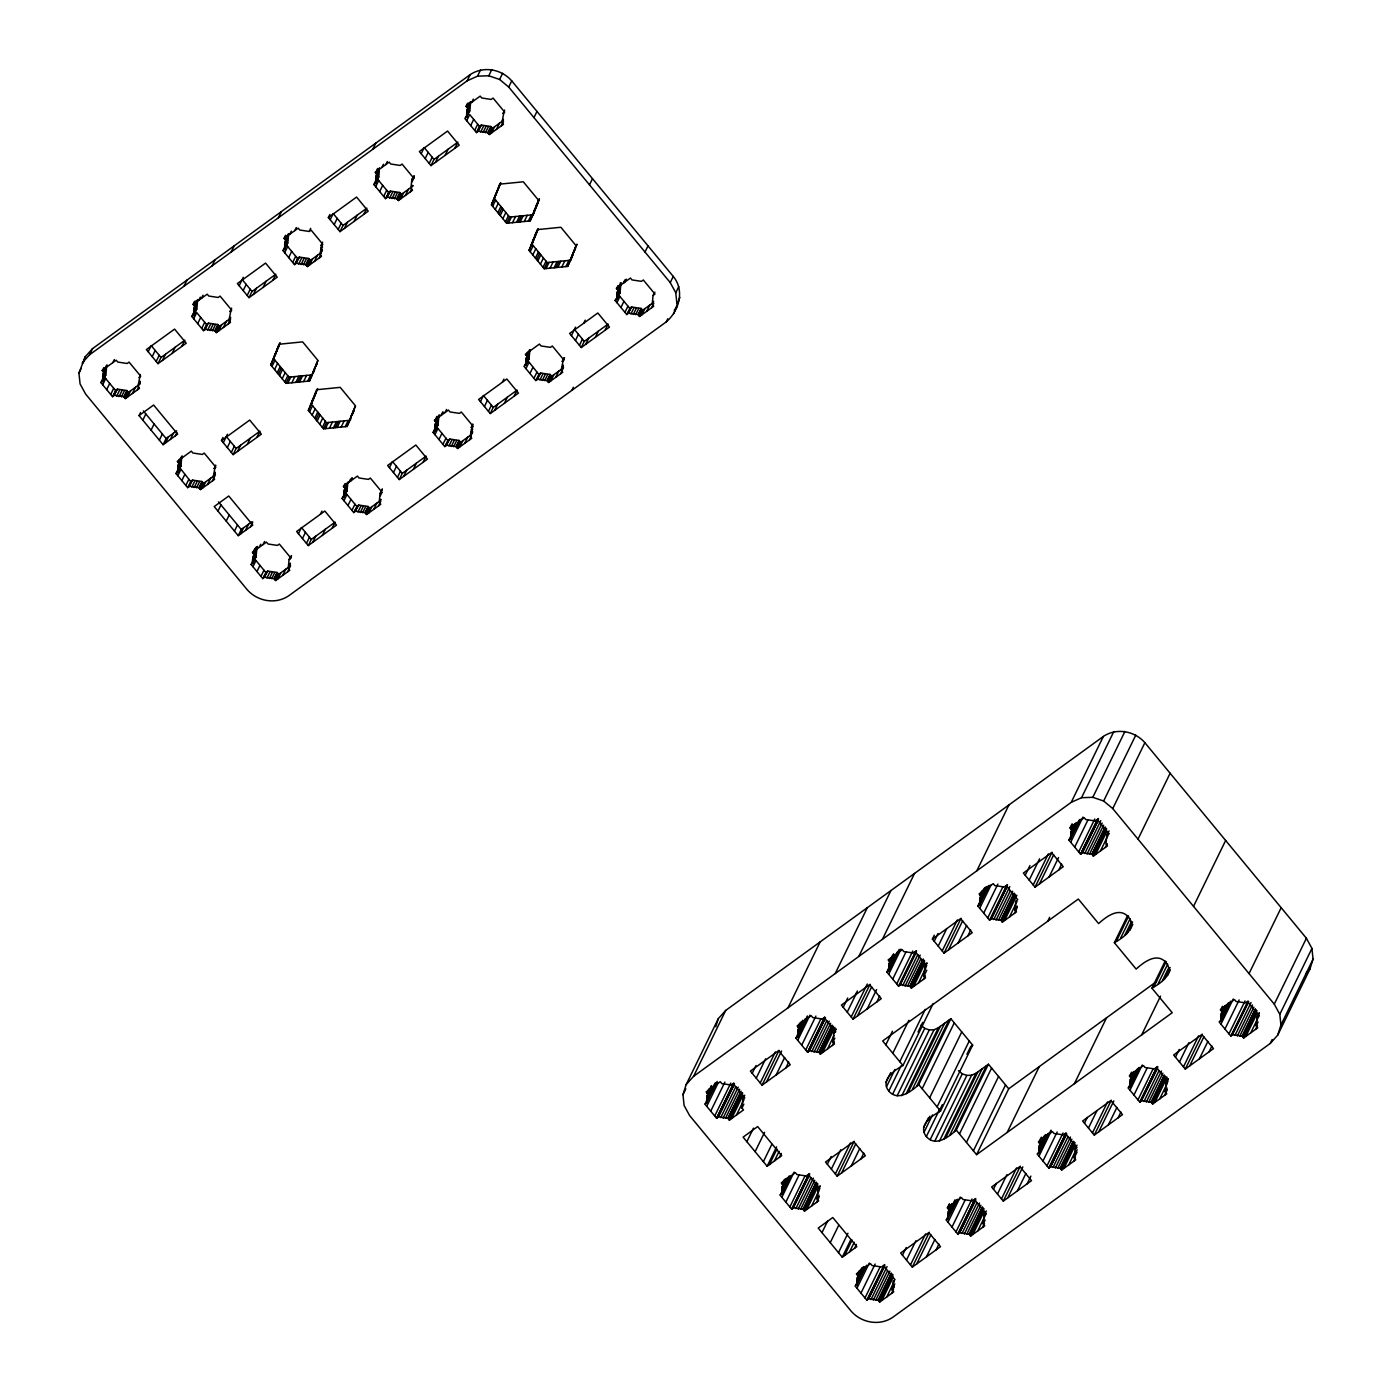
<?xml version="1.0" encoding="UTF-8"?>
<svg xmlns="http://www.w3.org/2000/svg" width="1392" height="1392" viewBox="0 0 1392 1392"><rect width="100%" height="100%" fill="white"/><g stroke="black" fill="none" stroke-linecap="round" stroke-linejoin="round"><path stroke-width="1.5" d="M114.405 395.311L123.836 396.72L125.384 398.599L128.412 392.422L126.846 390.543L117.415 389.134L112.526 396.668L100.868 382.574L102.764 381.199L102.973 374.431L106.436 365.818M102.764 381.199L105.775 375.022L106.679 366.113M215.464 465.45L213.063 477.456L214.629 479.335L200.518 489.566L198.952 487.687L189.538 486.26L187.642 487.635L176.001 473.541L177.88 472.166L178.106 465.398L181.552 456.785M177.88 472.166L180.89 465.989L181.795 457.081M193.749 315.184L196.759 309.007L197.664 300.098L193.975 308.415L193.749 315.184L191.87 316.558L203.51 330.652L205.407 329.295L214.82 330.704L216.386 332.584L230.498 322.352L228.932 320.473L231.333 308.485M264.654 577.228L274.085 578.654L275.651 580.534L278.661 574.357L277.095 572.46L267.682 571.051L262.775 578.602L251.134 564.508L253.013 563.134C249.394 560.297 264.01 533.745 253.675 553.929M252.718 563.342L256.024 556.957L256.928 548.048M296.392 263.279L305.822 264.689L307.388 266.568L310.399 260.391L308.833 258.512L299.419 257.102L294.512 264.637L282.872 250.543L284.751 249.168L284.96 242.399L288.666 234.082L287.761 242.991L284.455 249.394M307.388 266.568L321.482 256.337L319.934 254.458L322.335 242.469M344.015 497.118L344.224 490.349L347.913 482.032L347.026 490.941L342.119 498.493L353.759 512.587L358.666 505.035L368.097 506.462L369.646 508.341L366.635 514.518L365.087 512.639L355.656 511.212M387.394 197.264L396.824 198.673L398.373 200.552L401.383 194.375L399.835 192.496L390.404 191.087L385.497 198.621L373.856 184.527L375.753 183.152L375.962 176.384L378.902 169.615M375.457 183.379L378.763 176.975L379.424 167.771M382.348 488.853L380.086 493.499L379.181 502.39L380.747 504.287L366.635 514.518M413.633 176.227L411.823 179.533L410.918 188.442L412.484 190.321L398.373 200.552M438.671 415.721L435.209 424.334L435 431.102L433.121 432.477L444.761 446.571L446.658 445.196L456.071 446.623L457.637 448.502L471.749 438.271L470.183 436.375L472.584 424.386M435 431.102L438.01 424.925L438.915 416.017M466.738 117.137L466.946 110.368L470.653 102.051L469.748 110.96L464.858 118.511L476.499 132.605L481.406 125.071L490.819 126.481L492.385 128.36L489.375 134.537L487.809 132.658L478.396 131.248M526.002 365.087L526.211 358.318L529.917 350.001L529.012 358.91L524.123 366.461L535.763 380.555L537.643 379.181L547.073 380.608L548.639 382.487L562.733 372.256L561.167 370.359L563.586 358.37M628.645 313.165L638.075 314.592L639.624 316.471L642.634 310.294L641.086 308.415L631.655 306.988L626.748 314.54L615.107 300.446L617.004 299.071L617.213 292.303L620.902 283.985L620.136 283.046M616.708 299.28L620.014 292.894L620.902 283.985M734.506 1083.898L718.429 1116.836L716.549 1118.211L704.909 1104.117L706.788 1102.742L706.997 1095.974L711.469 1086.073M819.888 1186.21L817.991 1190.073L817.087 1198.982L818.653 1200.878L804.541 1211.11L802.993 1209.213L793.562 1207.804L791.665 1209.178L780.025 1195.067L781.921 1193.71L782.13 1186.941L785.645 1178.972M825.508 1017.883L809.431 1050.821L807.534 1052.195L795.893 1038.101L797.79 1036.727L797.999 1029.958L801.514 1022.006M884.755 1265.815L868.695 1298.771L866.798 1300.145L855.158 1286.034L857.037 1284.677L857.246 1277.891L861.718 1268.008M893.455 954.042L888.983 963.943L888.775 970.711L886.895 972.086L898.536 986.18L900.433 984.805L909.846 986.215L911.412 988.111L925.523 977.88L923.957 975.983L924.862 967.092L926.741 963.212M975.757 1199.8L959.68 1232.755L957.8 1234.13L946.16 1220.018L948.039 1218.661L948.248 1211.875L951.78 1203.923M984.457 888.026L979.985 897.927L979.777 904.696L977.897 906.07L989.538 920.164L991.417 918.79L1007.495 885.851M1066.742 1133.784L1050.682 1166.74L1048.785 1168.114L1037.144 1154.003L1039.041 1152.646L1039.25 1145.86L1042.765 1137.908M1098.479 819.836L1082.419 852.774L1080.523 854.149L1068.882 840.055L1070.779 838.68L1070.987 831.911L1074.502 823.96M1050.682 1166.74L1060.112 1168.149L1061.661 1170.046L1075.772 1159.814L1074.206 1157.918L1075.111 1149.009L1077.008 1145.129M1167.992 1079.113L1166.113 1082.993L1165.208 1091.902L1166.757 1093.799L1152.663 1104.03L1151.097 1102.133L1141.684 1100.724L1139.787 1102.099L1128.146 1087.987L1130.026 1086.63L1130.234 1079.861L1133.767 1071.892M1258.994 1013.098L1257.098 1016.978L1256.193 1025.887L1257.759 1027.783L1243.665 1038.014L1242.099 1036.118L1232.668 1034.708L1230.789 1036.083L1219.131 1021.972L1221.028 1020.614L1221.236 1013.846L1224.751 1005.877M125.384 398.599L139.496 388.368L137.93 386.489L140.348 374.5M275.651 580.534L289.745 570.302L288.196 568.406L289.084 559.514L290.893 556.208M868.695 1298.771L878.108 1300.18L879.674 1302.077L893.786 1291.846L892.22 1289.949L893.125 1281.04L895.004 1279.666L883.363 1265.572L881.484 1266.946L872.053 1265.519L870.487 1263.64L856.393 1273.871L857.942 1275.751M78.944 373.108L85.173 356.822L92.568 348.592L470.2 74.629C483.337 65.755 501.538 69.078 511.734 80.875L673.258 276.434C684.916 290.371 679.105 310.921 666.281 321.865L288.649 595.828C275.512 604.72 257.329 601.379 247.115 589.599L85.591 394.023L80.057 383.861L78.944 373.108L81.206 368.462M83.242 362.877L85.173 356.822M673.676 313.652L679.905 297.366M682.985 1094.634L686.186 1084.525L718.324 1018.631L725.719 1010.418L1103.351 736.455C1116.488 727.581 1134.689 730.904 1144.885 742.702L1306.409 938.26L1311.943 948.422L1313.056 959.192L1309.837 969.302L1277.699 1035.178L1270.304 1043.408L892.672 1317.371C879.553 1326.245 861.352 1322.922 851.138 1311.125L689.614 1115.566L684.081 1105.405L682.985 1094.634L685.821 1088.822M715.749 1026.722L718.324 1018.631M956.287 1130.113L976.575 1154.664L1008.713 1088.788L988.424 1064.219L956.287 1130.113C948.665 1137.073 935.441 1147.217 926.341 1136.568C917.537 1125.432 931.979 1115.792 940.522 1111.007L972.66 1045.114L950.875 1018.735L918.737 1084.629C911.099 1091.589 897.875 1101.733 888.775 1091.084C879.97 1079.948 894.412 1070.309 902.956 1065.524L933.197 1003.51M976.575 1154.664L1172.221 1012.732L1151.932 988.181C1160.476 983.396 1174.918 973.756 1166.113 962.62C1157.013 951.971 1143.789 962.116 1136.15 969.076L1114.366 942.697C1122.909 937.912 1137.351 928.273 1128.547 917.137C1119.446 906.488 1106.222 916.632 1098.601 923.592L1078.313 899.041L882.667 1040.972L902.956 1065.524M1277.699 1035.178L1280.918 1025.069L1313.056 959.192M489.375 134.537L503.486 124.306L501.92 122.426L504.322 110.438M639.624 316.471L653.735 306.24L652.169 304.343L653.074 295.452L654.884 292.146M718.429 1116.836L727.859 1118.246L729.425 1120.142L743.519 1109.911L741.971 1108.015L742.858 1099.123L744.755 1095.243M809.431 1050.821L818.861 1052.23L820.41 1054.127L834.521 1043.896L832.955 1041.999L833.86 1033.108L835.757 1029.227M991.417 918.79L1000.848 920.199L1002.414 922.096L1016.508 911.864L1014.942 909.968L1015.847 901.076L1017.743 899.702L1006.103 885.608L1004.206 886.965L994.775 885.556L993.227 883.659L979.115 893.89L980.681 895.787M959.68 1232.755L969.11 1234.165L970.676 1236.061L984.77 1225.83L983.204 1223.933L984.109 1215.025L986.302 1210.936M270.779 364.982L279.113 344.242L302.638 341.875L317.811 360.25L309.476 381.008L285.969 383.357L270.779 364.982L280.053 343.25L277.043 349.427M313.148 373.195L314.575 369.646L311.564 375.823M316.019 366.079L317.306 362.825L313.652 370.62M308.345 410.466L316.68 389.725L340.205 387.359L355.378 405.733L347.043 426.474L323.536 428.84L308.345 410.466L312.017 402.671M352.141 415.112L354.229 409.927M491.446 204.885L499.78 184.144L523.305 181.795L538.478 200.17L530.143 220.91L506.636 223.277L491.446 204.885L500.72 183.152L497.71 189.329M529.012 250.369L537.347 229.628L560.872 227.261L576.044 245.653L567.71 266.394L544.202 268.76L529.012 250.369L532.684 242.573M82.163 362.999L89.558 354.769L92.568 348.592M102.347 370.707L103.861 367.61M102.886 371.351L104.383 368.271M103.408 371.995L106.993 364.861M102.973 374.431L105.983 368.254M102.59 376.658L105.601 370.481M102.521 378.92L105.531 372.743M100.868 382.574L104.174 376.188M101.807 381.895L104.835 375.718M102.469 381.425L105.479 375.248M112.822 362.633L114.335 359.554M102.695 384.784L105.705 378.607M106.697 389.621L109.707 383.444M110.699 394.475L113.709 388.298M112.526 396.668L117.415 389.134M112.822 396.459L115.832 390.282M113.465 395.989L116.476 389.812M114.109 395.519L117.119 389.342M116.702 396.094L119.712 389.917M119.068 396.598L122.078 390.421M121.452 396.807L124.462 390.63M123.836 396.72L126.846 390.543M124.079 397.016L127.09 390.839M124.619 397.66L127.629 391.483M125.141 398.303L128.168 392.126M148.196 351.776L151.206 345.599L161.02 357.483L158.009 363.66L146.369 349.566L174.574 329.104L186.232 343.198L158.009 363.66M127.594 397.016L130.604 390.839M183.97 286.282L186.98 280.105M132.449 393.484L135.459 387.307M138.626 384.349L140.122 381.251M152.198 356.613L155.208 350.436M137.93 386.489L140.192 381.843M137.286 389.969L138.8 386.889M156.2 361.468L159.21 355.291M162.429 360.476L165.439 354.299M139.061 415.599L153.625 405.037L177.671 434.147L163.108 444.709L139.061 415.599L140.575 412.502M194.654 306.275L193.105 304.396L194.602 301.298M212.054 265.907L215.064 259.73M193.349 304.691L194.845 301.594M193.871 305.335L196.133 300.707M194.41 305.979L197.42 299.802M193.975 308.415L196.985 302.238M172.121 353.429L175.131 347.252M193.592 310.642L196.603 304.465M198.812 300.254L200.326 297.157M191.87 316.558L196.533 306.727M192.166 316.349L193.662 313.252M192.809 315.88L195.071 311.251M201.492 298.306L202.988 295.226M193.453 315.41L196.481 309.233M142.819 420.14L145.829 413.963M193.697 318.768L196.707 312.591L206.521 324.475L208.417 323.118L217.848 324.527L219.397 326.407L216.386 332.584M181.813 346.399L184.823 340.222L161.02 357.483M231.176 252.039L234.187 245.862M197.699 323.605L200.709 317.428M151.084 430.145L154.094 423.968M201.701 328.46L204.711 322.283M203.51 330.652L206.816 324.266M204.45 329.974L207.478 323.797M205.111 329.504L208.417 323.118M207.704 330.078L210.714 323.901M210.053 330.583L213.063 324.406M212.437 330.791L215.464 324.614M159.349 440.15L162.359 433.973M214.82 330.704L217.848 324.527M215.064 331L218.092 324.823M215.603 331.644L218.614 325.467M216.143 332.288L219.153 326.111M239.18 285.76L243.287 277.269M163.108 444.709L166.118 438.532L176.732 430.824M218.596 331L221.606 324.823M165.387 443.056L168.397 436.879M230.132 311.356L231.629 308.258M223.433 327.468L226.461 321.291M170.381 439.42L173.408 433.243M278.365 217.796L281.393 211.619M243.182 290.597L246.21 284.42M228.932 320.473L230.428 317.376M229.175 320.769L230.689 317.672M228.288 323.953L230.55 319.325M175.392 435.8L176.906 432.703M247.184 295.452L250.212 289.275M249.011 297.644L277.217 277.182L265.576 263.088L237.371 283.55L249.011 297.644L252.022 291.467L275.825 274.207L272.815 280.384M253.414 294.46L256.424 288.283M285.656 240.259L284.09 238.38L285.604 235.283M284.333 238.676L285.847 235.579M284.873 239.32L286.387 236.24M285.412 239.963L288.422 233.786M178.002 462.318L179.516 459.221M263.123 287.413L266.133 281.236M284.96 242.399L287.97 236.222M284.577 244.627L287.587 238.45M289.814 234.239L291.311 231.142M178.541 462.962L182.126 455.828M178.106 465.398L181.117 459.221M284.507 246.889L287.518 240.712M283.168 250.334L285.412 245.705M283.811 249.864L286.822 243.687M177.724 467.625L180.734 461.448M176.001 473.541L177.515 470.444M177.637 469.887L180.664 463.71M294.808 230.602L296.322 227.522M176.941 472.862L180.89 465.989M177.584 472.393L180.612 466.216M284.681 252.752L287.692 246.575M177.828 475.733L180.838 469.556M288.683 257.59L291.694 251.413M181.83 480.588L184.84 474.411M292.685 262.444L295.696 256.267M284.09 238.38L298.201 228.149L299.75 230.028L309.181 231.455L310.694 228.358M185.832 485.443L188.842 479.266M294.512 264.637L297.818 258.251M295.452 263.958L298.462 257.781M296.096 263.488L299.123 257.311M187.642 487.635L190.948 481.249M188.581 486.956L191.609 480.779M189.242 486.487L192.548 480.083L201.979 481.51L203.528 483.389L200.518 489.566M298.688 264.062L301.699 257.885M191.835 487.061L194.845 480.884M301.055 264.567L304.065 258.39M194.184 487.565L197.194 481.388M303.439 264.776L306.449 258.599M328.355 217.535L356.578 197.072L368.219 211.166L340.013 231.629L328.355 217.535L329.869 214.455M196.568 487.774L199.595 481.597M305.822 264.689L308.833 258.512M306.066 264.985L309.076 258.808M221.502 440.533L249.707 420.071L261.348 434.165L233.143 454.627L221.502 440.533L222.998 437.436M306.605 265.628L309.616 259.451M198.952 487.687L201.979 481.51M307.145 266.272L310.155 260.095M199.195 487.983L202.223 481.806M330.182 219.745L333.193 213.568L343.024 225.452L340.013 231.629M199.735 488.627L202.745 482.45M200.274 489.271L203.284 483.094M309.581 264.985L312.608 258.808M223.312 442.743L227.418 434.252M202.727 487.966L205.738 481.789M321.117 245.34L322.631 242.243M314.435 261.452L317.446 255.275M321.065 247.828L322.579 244.748M214.264 468.338L215.76 465.241M320.995 250.09L322.492 247.01M334.184 224.582L337.195 218.405M207.565 484.451L210.575 478.274M319.934 254.458L322.178 249.812M320.177 254.753L322.422 250.108M319.29 257.938L320.786 254.858M213.742 475.316L215.255 472.219M227.314 447.58L230.341 441.403M372.778 149.309L375.788 143.132M213.063 477.456L215.325 472.81M212.419 480.936L215.429 474.759L203.528 483.389M278.47 345.86L279.983 342.763M274.955 354.612L278.609 346.817M274.294 356.23L277.321 350.053M271.44 363.364L275.877 353.62M338.186 229.436L341.197 223.259M271.979 366.409L274.99 360.232M231.316 452.435L234.343 446.258M233.143 454.627L236.153 448.45L259.956 431.189L256.946 437.366M274.589 369.576L277.6 363.399M344.416 228.445L347.426 222.268M237.545 451.426L240.555 445.249M277.199 372.743L280.21 366.566M376.153 171.599L377.65 168.502M375.875 173.304L378.119 168.676M278.383 374.17L281.393 367.993M376.397 173.948L378.659 169.319M354.107 221.398L357.118 215.221M375.962 176.384L378.972 170.207M279.566 375.614L282.576 369.437M375.579 178.611L378.589 172.434M375.509 180.873L378.52 174.696M376.64 174.244L375.092 172.364L381.86 167.458L383.513 164.256M247.254 444.396L250.264 438.219M373.856 184.527L377.162 178.141M374.796 183.848L377.824 177.671M385.81 164.587L387.324 161.507M282.176 378.763L285.186 372.586M375.683 186.737L378.694 180.56M217.952 511.108L220.963 504.931M363.817 214.368L366.827 208.191L343.024 225.452M284.786 381.93L287.796 375.753M285.969 383.357L288.979 377.18L312.487 374.831M379.685 191.574L382.696 185.397M287.796 383.183L290.824 377.006M291.85 382.765L294.86 376.588M383.687 196.429L386.698 190.252M226.217 521.113L229.228 514.936M295.887 382.365L298.897 376.188M385.497 198.621L390.404 191.087M385.793 198.412L388.82 192.235M386.454 197.942L389.464 191.765M387.098 197.473L390.108 191.296M297.731 382.174L300.742 375.997M299.558 382L302.569 375.823M389.69 198.047L392.701 191.87M392.039 198.551L395.067 192.374M303.595 381.582L306.623 375.405M394.441 198.76L397.451 192.583M234.482 531.118L237.493 524.941M307.649 381.182L310.66 375.005M396.824 198.673L399.835 192.496M315.74 365.435L317.985 360.806M397.068 198.969L400.078 192.792M312.991 372.256L315.253 367.61M397.607 199.613L400.618 193.436M309.476 381.008L312.4 374.744M398.129 200.257L401.14 194.08M421.184 153.729L424.195 147.552L434.008 159.436L430.998 165.613L419.357 151.519L447.563 131.057L459.203 145.151L430.998 165.613M400.583 198.969L403.593 192.792M238.241 535.676L252.787 525.115L228.758 496.004L214.194 506.566L238.241 535.676L241.251 529.499L251.865 521.791M412.763 178.855L414.277 175.757M405.437 195.437L408.448 189.26M412.067 181.813L414.329 177.184M240.503 534.023L243.53 527.846M425.186 158.566L428.197 152.389M410.918 188.442L412.432 185.345M410.275 191.922L411.788 188.842M245.514 530.387L248.524 524.21M89.558 354.769L467.19 80.806L470.2 74.629M314.592 394.91L317.62 388.733L311.356 404.289L326.546 422.663L350.053 420.297L350.714 418.679L347.043 426.474M250.525 526.75L252.787 522.122M312.521 400.096L316.175 392.3M311.86 401.714L314.87 395.537M310.433 405.281L313.444 399.104M429.188 163.421L432.199 157.244M309.529 411.893L312.556 405.716M312.139 415.06L315.166 408.883M435.418 162.429L438.428 156.252M467.19 80.806L477.526 76.16L480.536 69.983M467.642 108.228L466.094 106.349L467.59 103.252M466.337 106.645L467.834 103.547M314.749 418.226L317.759 412.032M466.859 107.288L469.121 102.66M467.399 107.932L470.409 101.755M315.932 419.653L318.959 413.476M445.109 155.382L448.12 149.205M466.946 110.368L469.974 104.191M466.581 112.595L469.591 106.418M471.801 102.208L473.315 99.11M253.414 551.563L254.927 548.483M317.132 421.097L320.143 414.92M466.494 114.857L469.522 108.68M253.135 553.285L256.145 547.108M465.798 117.833L468.808 111.656M466.442 117.363L469.452 111.186M253.222 556.365L256.232 550.188M252.839 558.592L255.85 552.415M466.668 120.721L469.696 114.544L479.509 126.428L476.499 132.605M477.526 76.16L488.783 75.777L491.794 69.6M252.77 560.854L255.78 554.677M253.918 554.225L252.352 552.346L259.138 547.421L260.774 544.237M251.134 564.508L254.44 558.105M319.742 424.247L322.753 418.07M252.822 562.281L255.084 557.635M454.801 148.352L457.811 142.175L434.008 159.436M263.071 544.568L264.584 541.471M252.944 566.701L255.954 560.524M322.352 427.414L325.363 421.237M470.687 125.558L473.698 119.381M323.536 428.84L326.546 422.663M325.363 428.666L328.373 422.489M256.946 571.555L259.956 565.378M329.417 428.249L332.427 422.072M474.689 130.413L477.7 124.236M676.877 303.543L675.781 292.772L670.248 282.611L508.724 87.052L499.606 79.466L502.634 73.289M476.795 132.397L479.805 126.22M477.439 131.927L480.466 125.75M260.948 576.392L263.958 570.215M333.454 427.849L336.464 421.672M478.1 131.457L481.11 125.28M335.281 427.657L338.308 421.48M262.775 578.602L267.682 571.051M480.692 132.031L483.703 125.854M263.071 578.393L266.081 572.216M263.714 577.924L266.725 571.747M337.125 427.483L340.135 421.306M264.358 577.454L267.386 571.277M483.041 132.536L486.052 126.359M266.951 578.028L269.961 571.851M341.162 427.066L344.172 420.889M485.425 132.745L488.435 126.568M508.724 87.052L511.734 80.875M269.317 578.515L272.327 572.338M487.809 132.658L490.819 126.481M488.053 132.953L491.063 126.776M345.216 426.665L348.226 420.488M353.29 410.918L355.552 406.29M488.592 133.597L491.602 127.42M271.701 578.724L274.711 572.547M351.219 416.104L354.125 409.857M350.558 417.739L353.568 411.562M349.131 421.289L351.393 416.66M489.131 134.241L492.142 128.064M274.085 578.654L277.095 572.46M491.585 132.953L494.595 126.776M274.328 578.933L277.339 572.756M274.868 579.594L277.878 573.417M275.407 580.238L278.417 574.061M503.121 113.309L504.617 110.212M298.445 533.693L301.455 527.516L311.286 539.417L308.276 545.594L296.618 531.5L324.841 511.038L336.481 525.132L308.276 545.594M496.422 129.421L499.432 123.244M277.843 578.933L280.853 572.756M501.92 122.426L503.417 119.329M290.041 558.818L291.537 555.739M501.277 125.906L503.539 121.278M282.698 575.418L285.708 569.241M288.875 566.266L290.389 563.186M302.447 538.547L305.457 532.37M288.196 568.406L290.441 563.777M288.44 568.702L289.936 565.622M287.552 571.903L290.563 565.726L278.661 574.357M320.421 514.222L321.935 511.142M306.449 543.385L309.459 537.208M312.678 542.393L315.688 536.216M343.598 486.608L345.094 483.529M344.137 487.27L345.634 484.172M344.659 487.913L346.921 483.285M322.37 535.363L325.38 529.186M344.224 490.349L347.234 484.172M343.841 492.577L346.852 486.4M349.061 482.171L350.575 479.092M343.772 494.839L346.782 488.662M344.903 488.209L343.354 486.33L350.401 481.197L351.915 478.117M342.119 498.493L345.425 492.089M350.401 481.197L352.193 477.908M343.058 497.797L346.086 491.62M343.72 497.327L346.73 491.15M343.946 500.685L346.956 494.508M332.079 528.334L335.089 522.157L311.286 539.417M499.136 185.762L500.633 182.683M494.96 196.15L499.276 186.719M493.534 199.7L496.544 193.523M492.107 203.267L495.117 197.09M533.954 117.607L536.981 111.43M492.629 206.329L495.656 200.152M347.948 505.54L350.958 499.363M495.239 209.496L498.266 203.319M351.95 510.377L354.96 504.2M497.849 212.645L500.876 206.468M499.049 214.09L502.06 207.913M353.759 512.587L358.666 505.035M354.055 512.378L357.083 506.201M354.716 511.908L357.727 505.731M355.36 511.438L358.37 505.261M500.233 215.516L503.243 209.339M357.953 512.012L360.963 505.835M502.843 218.683L505.853 212.506M360.302 512.5L363.329 506.323M362.703 512.708L365.713 506.531M505.453 221.833L508.463 215.656M365.087 512.639L368.097 506.462M365.33 512.917L368.341 506.74M506.636 223.277L509.646 217.1L533.153 214.733L539.417 199.178L536.39 205.355M365.852 513.578L368.88 507.401M366.392 514.222L369.402 508.045M508.463 223.085L511.49 216.908M389.447 467.677L392.457 461.5L402.271 473.402L399.26 479.579L387.62 465.485L415.825 445.022L427.466 459.116L399.26 479.579M368.845 512.917L371.855 506.74M380.381 493.273L381.895 490.193M512.517 222.685L515.527 216.508M373.7 509.402L376.71 503.225M380.329 495.778L381.826 492.681M393.449 472.532L396.459 466.355M379.181 502.39L380.695 499.31M379.424 502.686L380.938 499.606M516.554 222.285L519.564 216.108M378.537 505.888L380.799 501.259M518.381 222.094L521.408 215.917M520.225 221.902L523.235 215.725M397.451 477.369L400.461 471.192M524.262 221.502L527.272 215.325M403.68 476.377L406.69 470.2M528.316 221.102L531.326 214.925M537.834 201.788L539.33 198.708M534.319 210.54L537.973 202.745M533.658 212.158L536.668 205.981M532.231 215.725L535.241 209.548M530.143 220.91L533.815 213.115M435.4 419.531L436.914 416.452M435.122 421.254L437.384 416.608M435.661 421.898L439.246 414.764M435.209 424.334L438.236 418.157M413.372 469.348L416.382 463.171M434.843 426.561L437.854 420.384M435.905 422.194L434.356 420.314L441.125 415.39L442.76 412.206M433.121 432.477L437.784 422.646M441.125 415.39L443.039 411.997M433.417 432.251L435.679 427.622M434.06 431.781L437.071 425.604M434.704 431.311L437.714 425.134M445.075 412.537L446.571 409.439M434.93 434.669L437.958 428.492M423.064 462.318L426.074 456.141L402.271 473.402M535.259 234.813L538.286 228.636L532.022 244.192L547.213 262.583L570.72 260.217L572.808 255.032L569.798 261.209M533.188 239.998L536.842 232.203M532.527 241.616L535.537 235.439M531.1 245.183L534.11 239.006M530.195 251.813L533.206 245.636M438.95 439.524L441.96 433.347M532.805 254.962L535.816 248.785M442.952 444.361L445.962 438.184M535.415 258.129L538.426 251.952M444.761 446.571L449.668 439.019L459.082 440.446L460.648 442.325L457.637 448.502M445.057 446.362L448.067 440.185M445.701 445.892L448.729 439.715M536.599 259.573L539.626 253.396M446.362 445.423L449.668 439.019M537.799 261L540.809 254.823M448.955 445.997L451.965 439.82M451.304 446.484L454.314 440.307M540.392 264.167L543.419 257.99M453.688 446.693L456.698 440.516M543.002 267.316L546.029 261.139M456.071 446.623L459.082 440.446M456.315 446.902L459.325 440.725M456.854 447.563L459.865 441.386M544.202 268.76L547.213 262.583M457.394 448.207L460.404 442.03M480.431 401.662L483.442 395.485L493.273 407.386L490.262 413.563L478.622 399.469L506.827 379.007L518.468 393.101L490.262 413.563M546.029 268.569L549.04 262.392M459.847 446.902L462.857 440.725M589.477 184.84L592.487 178.663M471.383 427.257L472.88 424.177M464.684 443.387L467.695 437.21M471.314 429.763L472.828 426.665M550.066 268.169L553.094 261.992M471.244 432.025L472.758 428.927M470.861 434.234L472.375 431.155M484.433 406.516L487.444 400.339M470.183 436.375L472.445 431.746M470.426 436.67L472.688 432.042M469.539 439.872L471.035 436.775M554.12 267.751L557.131 261.574M555.947 267.577L558.958 261.4M557.792 267.386L560.802 261.209M502.425 382.191L503.921 379.111M488.435 411.353L491.463 405.176M561.829 266.986L564.839 260.809M494.665 410.362L497.675 404.185M565.865 266.585L568.893 260.408M575.401 247.271L576.897 244.192M573.956 250.838L576.967 244.661M571.868 256.024L575.54 248.228L571.225 257.642M567.71 266.394L571.381 258.599M526.124 355.238L527.62 352.141M526.663 355.882L529.673 349.705M526.211 358.318L529.221 352.141M504.374 403.332L507.384 397.155M525.828 360.545L528.838 354.368M525.758 362.807L528.769 356.63M524.401 366.235L527.429 360.058L538.774 374.378L540.653 373.004L550.084 374.431L551.65 376.31L548.639 382.487M525.811 364.234L529.012 358.91M525.706 365.296L528.716 359.119M525.932 368.654L528.943 362.477M514.066 396.302L517.076 390.125L493.273 407.386M529.934 373.508L532.945 367.331M533.936 378.346L536.947 372.169M535.763 380.555L539.069 374.17M536.703 379.877L539.713 373.7M537.347 379.407L540.653 373.004M539.939 379.981L542.95 373.804M542.306 380.468L545.316 374.291M544.69 380.677L547.7 374.5M547.073 380.608L550.084 374.431M547.317 380.886L550.327 374.709M547.856 381.547L550.867 375.37M548.396 382.191L551.406 376.014M571.433 335.646L575.522 327.155M550.832 380.886L553.842 374.709M562.368 361.241L563.882 358.162M563.029 360.772L564.526 357.692M555.686 377.371L558.697 371.194M561.863 368.219L563.36 365.139M575.435 340.501L578.446 334.324M583.718 323.222L585.232 320.125M561.167 370.359L563.429 365.731M561.428 370.655L562.925 367.575M560.541 373.856L562.786 369.228M579.437 345.338L582.448 339.161M581.264 347.548L609.47 327.085L597.829 312.991L569.606 333.454L581.264 347.548L584.275 341.371L608.078 324.11L605.05 330.287M585.667 344.346L588.677 338.169M616.586 288.562L618.083 285.482M617.126 289.223L618.622 286.126M617.648 289.867L620.658 283.69M619.736 285.812L621.232 282.733M595.358 337.316L598.369 331.139M617.213 292.303L620.223 286.126M616.83 294.53L619.84 288.353M616.76 296.792L619.771 290.615M623.251 283.255L625.043 279.966L623.668 282.959L616.343 288.283L617.891 290.162M615.107 300.446L620.014 292.894M571.868 390.352L573.382 387.272M616.047 299.75L619.075 293.573M624.73 282.193L626.243 279.096M616.934 302.638L619.945 296.461M645.001 252.056L648.011 245.879M620.936 307.493L623.947 301.316M624.938 312.33L627.949 306.153M626.748 314.54L630.071 308.154M627.705 313.861L630.715 307.684M628.349 313.391L631.359 307.214M630.941 313.966L633.952 307.789M633.29 314.453L636.318 308.276M635.692 314.662L638.702 308.485M638.075 314.592L641.086 308.415M638.319 314.87L641.329 308.693M638.841 315.532L641.869 309.355M639.38 316.175L642.391 309.998M641.834 314.87L644.844 308.693M646.688 311.356L649.699 305.179M652.169 304.343L653.683 301.264M651.526 307.841L653.788 303.212M670.248 282.611L673.258 276.434M675.781 292.772L678.791 286.595M666.281 321.865L667.777 318.785M686.186 1084.525L693.599 1076.312L725.719 1010.418M706.91 1092.894L708.806 1089.014M707.449 1093.538L711.416 1085.603M706.997 1095.974L711.73 1086.282M706.614 1098.201L712.286 1086.56M706.544 1100.463L714.113 1084.96M705.205 1103.891L707.084 1100.028M711.817 1090.336L715.349 1082.75M705.848 1103.421L708.685 1097.609M710.564 1093.729L715.297 1084.055M706.492 1102.951L717.176 1081.427M706.718 1106.309L718.063 1083.063M710.72 1111.164L724.901 1082.089M714.722 1116.001L730.8 1083.063M716.549 1118.211L733.567 1083.324M716.845 1118.002L733.862 1083.115M717.489 1117.532L733.567 1084.577M718.133 1117.045L734.21 1084.107M720.725 1117.619L735.846 1086.613M723.092 1118.124L738.212 1087.117M725.476 1118.333L739.657 1089.275M727.859 1118.246L741.101 1091.119M728.103 1118.542L740.387 1093.346M728.642 1119.203L740.927 1094.008M729.182 1119.847L742.406 1092.72M729.425 1120.142L742.649 1093.016M752.219 1073.302L755.995 1065.559M731.618 1118.542L742.963 1095.295M787.994 1007.825L820.132 941.932M736.472 1115.027L744.041 1099.523M756.221 1078.156L765.67 1058.773M741.971 1108.015L743.85 1104.152M760.223 1082.993L775.344 1051.987M762.05 1085.203L790.256 1064.741L778.615 1050.629L750.392 1071.109L762.05 1085.203L779.05 1050.316M766.453 1082.002L781.573 1050.995M797.912 1026.878L799.791 1022.998M798.434 1027.522L801.27 1021.711M776.144 1074.972L784.653 1057.52M797.999 1029.958L802.714 1020.266M797.616 1032.185L803.288 1020.545M797.546 1034.447L805.098 1018.944M795.893 1038.101L799.025 1032.064M796.833 1037.405L807.412 1015.969M797.494 1036.936L806.942 1017.569M746.86 1141.684L753.472 1128.112M797.79 1036.727L807.238 1017.343M797.72 1040.294L810.005 1015.099M785.854 1067.942L788.672 1062.113M835.2 973.565L867.338 907.688M801.722 1045.148L815.903 1016.073M755.108 1151.689L764.573 1132.305M805.724 1049.986L820.845 1018.979M807.534 1052.195L824.551 1017.308M807.83 1051.987L824.847 1017.1M808.491 1051.517L824.551 1018.561M809.135 1051.03L825.212 1018.091M811.727 1051.604L826.848 1020.597M858.794 956.443L890.932 890.567M814.076 1052.108L829.214 1021.102M816.478 1052.317L830.641 1023.259M763.373 1161.694L771.881 1144.259M818.861 1052.23L832.085 1025.104M819.105 1052.526L831.389 1027.331M819.627 1053.187L832.868 1026.043M820.166 1053.831L833.408 1026.704M820.41 1054.127L832.712 1028.932M843.221 1007.286L847.693 998.012M767.131 1166.235L781.695 1155.673L757.648 1126.563L743.102 1137.142L767.131 1166.235L776.579 1146.869M822.62 1052.526L834.904 1027.331M769.411 1164.582L776.98 1149.079M834.156 1032.881L836.053 1029.019M827.474 1049.011L834.086 1035.439M774.422 1160.963L779.137 1151.271M855.506 994.862L857.385 990.982M882.406 939.322L914.544 873.445M847.223 1012.141L856.672 992.757M832.955 1041.999L834.852 1038.136M832.312 1045.496L834.208 1041.616M779.416 1157.326L781.312 1153.446M851.225 1016.978L867.286 984.04M853.035 1019.188L881.24 998.725L869.6 984.614L841.394 1005.094L853.035 1019.188L870.052 984.301M857.455 1015.986L871.618 986.928M889.436 961.507L892.272 955.695M888.983 963.943L893.716 954.251M782.043 1183.844L783.922 1179.981M867.146 1008.956L876.595 989.573M888.618 966.17L894.273 954.529M782.565 1184.505L785.401 1178.676M782.13 1186.941L785.906 1179.181M886.895 972.086L895.16 954.86L902.225 949.675L903.791 951.571L913.222 952.981L915.101 951.623L926.741 965.717L924.862 967.092M887.191 971.86L893.803 958.305M781.747 1189.151L787.42 1177.528M887.835 971.39L897.283 952.024M888.479 970.92L897.944 951.554M888.775 970.711L899.18 949.396M781.678 1191.43L789.229 1175.927M780.32 1194.858L785.053 1185.166M781.921 1192.457L789.473 1176.953M781.625 1193.918L790.134 1176.484M888.705 974.278L901.007 949.083M781.921 1193.71L790.412 1176.257M876.838 1001.927L879.674 996.098M781.852 1197.277L794.136 1172.081M892.724 979.133L905.948 951.989M785.854 1202.131L799.078 1174.987M896.726 983.97L912.787 951.032M789.856 1206.968L804.976 1175.962M898.536 986.18L915.849 951.084M899.476 985.501L916.493 950.614M900.137 985.014L916.493 951.867M791.665 1209.178L808.682 1174.291M791.961 1208.952L808.978 1174.082M792.622 1208.482L809.639 1173.613M793.266 1208.012L809.639 1174.865M902.729 985.588L917.85 954.581M795.859 1208.587L810.979 1177.58M905.078 986.093L920.199 955.086M798.208 1209.091L813.346 1178.084M907.462 986.302L920.704 959.175M800.609 1209.3L814.772 1180.242M932.396 939.078L960.602 918.598L972.242 932.71L944.037 953.172L932.396 939.078L934.276 935.198M909.846 986.215L923.087 959.088M910.09 986.51L923.331 959.384M910.629 987.172L923.87 960.028M802.993 1209.213L816.217 1182.086M911.168 987.815L924.392 960.689M803.236 1209.509L815.521 1184.314M911.412 988.111L924.636 960.985M934.206 941.27L937.999 933.527M803.758 1210.17L817 1183.026M804.298 1210.814L817.539 1183.687M913.622 986.51L924.949 963.264M804.541 1211.11L817.783 1183.983M827.353 1164.269L831.128 1156.526M885.834 1044.8L892.463 1031.228M806.751 1209.509L818.096 1186.245M925.158 966.866L927.037 963.003M918.459 982.996L926.028 967.492M818.287 1189.864L820.184 1185.984M811.606 1205.994L819.157 1190.491M938.208 946.125L946.717 928.673M923.957 975.983L926.794 970.172M923.314 979.481L925.21 975.601M831.355 1169.123L840.803 1149.74M976.801 870.835L1008.939 804.941M817.087 1198.982L818.983 1195.102M816.443 1202.479L819.279 1196.65M942.21 950.962L957.331 919.955M892.811 1053.239L908.872 1020.301M835.357 1173.961L850.477 1142.954M944.037 953.172L961.054 918.285M837.166 1176.17L865.372 1155.708L853.731 1141.597L825.526 1162.059L837.166 1176.17L854.183 1141.283M948.439 949.97L962.62 920.912M841.586 1172.969L855.749 1143.893M885.991 1082.297L890.723 1072.606M886.46 1086.821L894.969 1069.387M979.898 894.847L981.795 890.967M980.438 895.491L983.274 889.679M899.789 1061.696L925.297 1009.357M958.148 942.941L966.64 925.489M979.985 897.927L984.718 888.235M979.603 900.154L986.215 886.582M977.897 906.07L987.346 886.687M851.278 1165.939L859.786 1148.487M978.176 905.844L980.072 901.981M983.848 894.221L987.641 886.478M978.837 905.374L988.285 886.008M888.775 1091.084L901.059 1065.889M979.481 904.904L989.225 885.312M918.007 1032.064L922.739 1022.372M979.707 908.263L991.052 885.016M821.976 1232.651L827.648 1221.01M967.84 935.911L970.676 930.082M860.969 1158.892L863.806 1153.081M892.603 1094.251L924.74 1028.375L920.912 1025.191M983.709 913.117L997.89 884.042M897.144 1095.817L929.282 1029.923L934.015 1029.767L938.347 1027.818L950.875 1018.735M987.711 917.954L1002.832 886.948M901.877 1095.661L934.015 1029.767M830.241 1242.656L838.75 1225.204M989.538 920.164L1006.851 885.068M990.478 919.486L1007.495 884.599M991.121 918.998L1007.199 886.06M906.209 1093.712L938.347 1027.818M908.176 1092.285L940.313 1026.391M993.714 919.573L1009.792 886.634M912.473 1089.17L944.611 1023.277M996.08 920.077L1010.261 891.019M916.771 1086.038L948.909 1020.162M998.464 920.286L1012.645 891.228M838.506 1252.661L847.954 1233.277M1000.848 920.199L1014.072 893.072M1001.092 920.495L1013.376 895.3M1001.631 921.156L1014.855 894.012M1002.17 921.8L1015.394 894.673M1025.208 875.255L1029.941 865.563M1002.414 922.096L1015.638 894.969M922.13 1088.753L954.268 1022.859M1004.606 920.495L1016.891 895.3M842.264 1257.202L856.828 1246.64L832.781 1217.53L818.218 1228.092L842.264 1257.202L850.773 1239.767M844.544 1255.549L852.095 1240.046M1009.461 916.98L1017.013 901.477M1029.21 880.109L1039.598 858.794M1014.942 909.968L1016.839 906.105M1015.186 910.264L1017.082 906.383M1014.316 913.465L1017.152 907.654M849.538 1251.93L854.27 1242.238M693.599 1076.312L1071.214 802.349L1103.351 736.455M854.549 1248.293L856.445 1244.413M1033.212 884.947L1048.333 853.94M929.63 1097.818L961.768 1031.924M1035.039 887.156L1063.244 866.694L1051.604 852.583L1023.381 873.062L1035.039 887.156L1052.039 852.269M1039.441 883.955L1053.622 854.897M1071.214 802.349L1081.549 797.686L1113.687 731.809M923.557 1127.781L928.29 1118.089M1071.666 829.771L1070.117 827.875L1072.014 824.012M928.012 1120.09L929.891 1116.21M1070.361 828.17L1072.24 824.308M1070.9 828.832L1072.78 824.951M1071.422 829.475L1073.319 825.595M924.027 1132.305L932.518 1114.87M1049.133 876.925L1058.581 857.542M1070.987 831.911L1074.763 824.151M937.112 1106.884L969.25 1040.99M1070.605 834.139L1076.277 822.498M1070.535 836.401L1077.147 822.829L1084.211 817.643L1085.777 819.54L1095.208 820.949L1097.087 819.592L1108.745 833.686L1106.849 835.061L1105.944 843.952L1107.51 845.849L1093.399 856.08L1091.85 854.183L1082.419 852.774M1068.882 840.055L1072.014 834.017M1073.911 830.137L1075.79 826.274M857.159 1274.811L859.055 1270.931M1069.822 839.359L1079.287 819.992M857.698 1275.455L860.534 1269.643M1070.483 838.889L1080.227 819.296M857.246 1277.891L861.979 1268.216M926.341 1136.568L939.565 1109.441M938.556 1112.434L942.349 1104.674M966.918 1054.283L970.694 1046.54L972.66 1045.114M856.88 1280.118L863.492 1266.563M1070.709 842.247L1082.993 817.052M1081.549 797.686L1092.807 797.32L1124.945 731.426M856.793 1282.38L864.362 1266.877M855.454 1285.825L863.005 1270.322M856.097 1285.355L864.606 1267.921M1058.825 869.896L1061.661 864.067M856.741 1284.886L866.485 1265.293M856.967 1288.244L869.269 1263.049M930.152 1139.735L962.29 1073.858L958.479 1070.674M1074.711 847.102L1087.935 819.958M934.711 1141.283L966.848 1075.407L971.581 1075.25L975.914 1073.302L988.424 1064.219M860.987 1293.081L875.15 1264.023M1078.713 851.939L1094.773 819.001M1280.918 1025.069L1279.805 1014.316L1274.272 1004.154L1112.747 808.578L1103.647 801.009L1135.785 735.115M939.443 1141.127L971.581 1075.25M1047.741 921.208L1049.638 917.328M1080.523 854.149L1097.54 819.262M1080.818 853.94L1097.836 819.053M1081.48 853.47L1098.479 818.583M864.989 1297.936L880.109 1266.929M1082.123 852.983L1098.184 820.045M943.776 1139.195L975.914 1073.302M945.742 1137.769L977.88 1071.875M866.798 1300.145L884.111 1265.032M1084.716 853.557L1100.776 820.619M867.738 1299.449L884.755 1264.562M868.399 1298.98L884.459 1266.041M950.04 1134.654L982.178 1068.76M1087.065 854.062L1102.203 823.055M870.992 1299.554L887.052 1266.616M954.338 1131.522L986.476 1065.646M1089.466 854.27L1103.63 825.212M1112.747 808.578L1144.885 742.702M873.341 1300.058L887.522 1270.983M1091.85 854.183L1105.074 827.057M1092.094 854.479L1105.318 827.353M1092.616 855.14L1105.857 827.996M875.725 1300.267L889.906 1271.192M1093.155 855.784L1106.396 828.658M1093.399 856.08L1106.64 828.953M878.108 1300.18L891.35 1273.054M1095.608 854.479L1106.953 831.233M878.352 1300.476L890.636 1275.281M959.471 1133.941L991.591 1068.064M878.891 1301.12L892.133 1273.993M879.431 1301.781L892.655 1274.637M1106.849 835.061L1109.041 830.972M902.468 1255.236L906.262 1247.476M879.674 1302.077L892.898 1274.933M1100.463 850.964L1108.954 833.53M881.884 1300.476L893.212 1277.212M1105.3 847.45L1107.197 843.569M886.721 1296.961L894.29 1281.458M892.898 1287.809L894.795 1283.929M906.47 1260.073L915.936 1240.707M892.22 1289.949L894.099 1286.069M892.463 1290.245L894.343 1286.365M891.576 1293.429L893.473 1289.566M966.431 1142.397L998.569 1076.503M910.472 1264.928L925.593 1233.921M912.299 1267.138L940.505 1246.658L928.864 1232.564L900.659 1253.026L912.299 1267.138L929.317 1232.251M916.702 1263.936L930.883 1234.861M973.408 1150.836L1005.546 1084.942M948.944 1209.735L947.378 1207.856L949.274 1203.976M947.621 1208.152L949.518 1204.271M948.161 1208.795L950.057 1204.915M948.7 1209.439L950.579 1205.576M926.411 1256.889L934.902 1239.454M948.248 1211.875L952.024 1204.132M947.865 1214.102L954.982 1199.834M947.795 1216.364L955.364 1200.861M946.438 1219.81L954.947 1202.375M949.936 1213.528L956.548 1199.956M947.743 1218.87L957.487 1199.278M947.969 1222.228L960.254 1197.033M936.103 1249.859L938.939 1244.048M1137.995 839.15L1170.133 773.256M951.971 1227.065L965.213 1199.939M955.973 1231.92L972.051 1198.982M1007.147 1132.496L1039.285 1066.603M957.8 1234.13L974.818 1199.243M958.096 1233.904L975.113 1199.017M958.74 1233.434L975.757 1198.547M959.384 1232.964L975.461 1200.026M961.976 1233.538L977.097 1202.531M964.343 1234.043L979.463 1203.036M966.727 1234.252L980.908 1205.176M969.11 1234.165L982.334 1207.038M969.354 1234.46L982.578 1207.334M969.893 1235.104L983.117 1207.978M970.433 1235.765L983.657 1208.621M970.676 1236.061L983.9 1208.917M993.47 1189.22L996.307 1183.409M1114.366 942.697L1127.607 915.571M972.869 1234.46L984.214 1211.197M1116.332 941.27L1128.616 916.075M977.723 1230.946L986.249 1213.424M1120.63 938.156L1130.078 918.772M997.472 1194.058L1006.921 1174.691M983.204 1223.933L985.101 1220.053M1124.927 935.041L1131.539 921.469M982.578 1227.413L984.457 1223.551M1126.876 933.614L1132.549 921.991M1129.973 930.169L1132.81 924.358M1001.474 1198.912L1016.595 1167.905M1003.301 1201.122L1031.507 1180.642L1019.866 1166.548L991.643 1187.011L1003.301 1201.122L1020.301 1166.235M1007.704 1197.92L1022.824 1166.914M1039.441 1141.075L1041.32 1137.194M1039.163 1142.78L1041.042 1138.9M1039.685 1143.424L1042.521 1137.612M1017.395 1190.873L1025.904 1173.439M1039.25 1145.86L1043.965 1136.185M1038.867 1148.087L1045.479 1134.532M1038.797 1150.349L1046.349 1134.845M1038.084 1153.324L1042.817 1143.632M1044.713 1139.752L1046.593 1135.889M1038.745 1152.854L1048.193 1133.471M1039.041 1152.646L1048.489 1133.262M1049.098 1134.062L1050.977 1130.182M1038.971 1156.213L1051.256 1131.017M1074.398 1083.707L1106.536 1017.813M1027.087 1183.844L1030.88 1176.101M1042.973 1161.05L1057.154 1131.992M1046.975 1165.904L1063.036 1132.966M1048.785 1168.114L1065.802 1133.227M1049.081 1167.888L1066.098 1133.001M1049.742 1167.418L1065.802 1134.48M1050.386 1166.948L1066.446 1134.01M1052.978 1167.523L1068.099 1136.516M1055.327 1168.027L1070.465 1137.02M1057.729 1168.236L1071.892 1139.161M1060.112 1168.149L1072.397 1142.954M1060.356 1168.445L1073.58 1141.318M1060.878 1169.089L1074.119 1141.962M1061.417 1169.75L1074.659 1142.606M1061.661 1170.046L1074.902 1142.902M1084.472 1123.205L1087.309 1117.393M1063.871 1168.445L1075.216 1145.181M1151.932 988.181L1165.174 961.054M1153.881 986.754L1166.183 961.559M1193.518 906.366L1225.656 840.472M1068.725 1164.93L1075.337 1151.358M1075.268 1153.55L1077.164 1149.688M1158.196 983.639L1167.644 964.256M1088.474 1128.042L1096.966 1110.607M1074.206 1157.918L1077.043 1152.106M1073.563 1161.398L1075.459 1157.535M1162.494 980.525L1168.166 968.884M1164.443 979.098L1170.115 967.475M1167.54 975.653L1170.376 969.841M1092.476 1132.897L1107.597 1101.89M1141.649 1034.917L1160.545 996.15M1094.286 1135.106L1122.491 1114.627L1110.851 1100.533L1082.645 1120.995L1094.286 1135.106L1111.303 1100.219M1098.706 1131.905L1113.826 1100.898M1129.608 1076.12L1131.505 1072.24M1130.147 1076.764L1132.044 1072.884M1130.687 1077.408L1133.523 1071.596M1130.234 1079.861L1134.028 1072.101M1108.397 1124.858L1116.906 1107.423M1129.852 1082.071L1135.524 1070.448M1129.782 1084.333L1137.351 1068.83M1128.442 1087.778L1133.158 1078.087M1130.026 1085.377L1138.534 1067.925M1129.73 1086.839L1139.178 1067.455M1130.026 1086.63L1138.534 1069.178M1129.956 1090.197L1142.258 1065.002M1118.089 1117.828L1120.925 1112.017M1133.958 1095.034L1147.199 1067.908M1137.96 1099.889L1153.098 1068.882M1139.787 1102.099L1156.804 1067.212M1140.083 1101.872L1157.1 1066.985M1140.727 1101.403L1157.744 1066.516M1141.388 1100.933L1157.744 1067.768M1143.98 1101.507L1159.101 1070.5M1146.329 1102.012L1161.45 1071.005M1148.713 1102.22L1162.894 1073.145M1151.097 1102.133L1164.338 1075.007M1151.341 1102.429L1163.625 1077.234M1151.88 1103.073L1165.121 1075.946M1152.419 1103.734L1165.643 1076.59M1152.663 1104.03L1165.887 1076.886M1175.457 1057.189L1179.233 1049.429M1154.873 1102.429L1167.157 1077.234M1166.409 1082.785L1168.288 1078.904M1159.71 1098.914L1167.279 1083.411M1179.459 1062.026L1188.907 1042.66M1165.208 1091.902L1167.088 1088.022M1164.565 1095.382L1167.401 1089.571M1183.461 1066.881L1198.582 1035.874M1185.288 1069.091L1213.493 1048.611L1201.853 1034.517L1173.647 1054.979L1185.288 1069.091L1202.305 1034.204M1189.69 1065.889L1203.871 1036.814M1220.61 1010.105L1222.507 1006.225M1221.149 1010.749L1223.029 1006.868M1221.689 1011.392L1223.568 1007.53M1221.236 1013.846L1225.012 1006.085M1199.382 1058.842L1207.891 1041.407M1220.854 1016.056L1226.526 1004.432M1220.784 1018.318L1228.353 1002.814M1221.323 1017.883L1227.935 1004.328M1220.088 1021.293L1228.597 1003.858M1220.732 1020.823L1229.24 1003.388M1221.028 1020.614L1230.476 1001.231M1220.958 1024.181L1233.242 998.986M1209.091 1051.813L1211.927 1046.001M1249.042 973.6L1281.162 907.706M1224.96 1029.019L1239.141 999.961M1228.962 1033.873L1245.04 1000.935M1230.789 1036.083L1248.085 1000.97M1231.729 1035.387L1247.789 1002.449M1232.372 1034.917L1248.746 1001.753M1234.965 1035.491L1251.043 1002.553M1237.331 1035.996L1252.452 1004.989M1239.715 1036.205L1253.896 1007.129M1242.099 1036.118L1255.323 1008.991M1242.343 1036.414L1255.567 1009.287M1242.882 1037.057L1256.106 1009.931M1243.421 1037.719L1256.645 1010.575M1243.665 1038.014L1256.889 1010.87M1245.857 1036.414L1257.202 1013.15M1257.394 1016.769L1259.29 1012.889M1250.712 1032.899L1259.221 1015.447M1256.193 1025.887L1258.09 1022.006M1255.549 1029.367L1257.446 1025.504M1274.272 1004.154L1306.409 938.26M1279.805 1014.316L1311.943 948.422M1270.304 1043.408L1272.184 1039.528M674.215 310.207L676.686 307.475M1306.131 973.408L1309.837 969.302M381.86 167.458L389.203 162.133L390.752 164.012L400.183 165.439L402.062 164.065L413.72 178.159L411.823 179.533M259.138 547.421L266.464 542.097L268.012 543.994L277.443 545.403L279.34 544.046L290.98 558.14L289.084 559.514M895.178 954.79L888.131 959.906L889.679 961.802M1077.164 822.759L1070.117 827.875M193.105 304.396L207.199 294.164L208.765 296.044L218.196 297.47L220.075 296.096L231.716 310.19L229.837 311.564M466.094 106.349L480.188 96.118L481.754 97.997L491.185 99.424L493.064 98.049L504.704 112.143L502.825 113.518M105.775 375.022L103.878 376.397L115.536 390.491M195.82 309.703L196.759 309.007M286.178 244.157L287.761 242.991M378.763 176.975L376.867 178.35L388.525 192.444M468.164 112.126L469.748 110.96M309.181 231.455L311.077 230.08L322.718 244.174L320.821 245.549M299.419 257.102L297.523 258.46L285.882 244.366M479.509 126.428L481.406 125.071M138.835 377.58L140.731 376.205L129.073 362.111L127.194 363.486L117.763 362.059L116.215 360.18L102.103 370.411L103.652 372.29M128.412 392.422L140.296 383.792M219.397 326.407L229.68 318.959M310.399 260.391L320.682 252.944M401.383 194.375L413.285 185.745M492.385 128.36L502.669 120.913M179.307 467.155L190.652 481.458L192.548 480.083M213.968 468.547L215.847 467.173L204.206 453.079L202.327 454.436L192.896 453.026L191.33 451.147L177.236 461.378L178.785 463.258M350.68 481.006L357.466 476.081L359.014 477.978L368.445 479.387L370.324 478.03L381.982 492.124L380.086 493.499M623.668 282.959L630.437 278.035L632.003 279.931L641.434 281.341L643.313 279.983L654.971 294.077L653.074 295.452M256.024 556.957L254.144 558.331L265.785 572.425M347.026 490.941L345.129 492.316L356.787 506.41M436.427 426.074L438.01 424.925M631.655 306.988L629.776 308.363L618.118 294.269M471.088 427.483L472.967 426.109L461.326 412.015L459.447 413.372L450.016 411.962L448.45 410.066L441.403 415.181M562.072 361.468L563.969 360.093L552.328 345.999L550.432 347.356L541.001 345.947L539.452 344.05L525.341 354.299L526.907 356.178M369.646 508.341L379.946 500.876M460.648 442.325L470.931 434.861M551.65 376.31L563.551 367.679M642.634 310.294L652.918 302.83M742.858 1099.123L744.755 1097.749L733.114 1083.655L731.218 1085.012L721.787 1083.602L720.238 1081.706L706.127 1091.937L707.693 1093.834M833.86 1033.108L835.757 1031.733L824.099 1017.639L822.22 1018.996L812.789 1017.587L811.24 1015.69L797.129 1025.921L798.677 1027.818M817.991 1190.073L819.888 1188.716L808.23 1174.604L806.351 1175.979L796.92 1174.552L795.371 1172.673L781.26 1182.904L782.809 1184.783M1008.713 1088.788L1156.543 981.534M947.378 1207.856L961.489 1197.625L963.038 1199.504L972.469 1200.931L974.365 1199.556L986.006 1213.65L984.109 1215.025M1075.111 1149.009L1077.008 1147.634L1065.35 1133.54L1063.471 1134.915L1054.04 1133.488L1052.474 1131.609L1038.38 1141.84L1039.928 1143.719M1166.113 1082.993L1167.992 1081.619L1156.352 1067.525L1154.473 1068.899L1145.042 1067.473L1143.476 1065.593L1129.364 1075.825L1130.93 1077.704M1257.098 1016.978L1258.994 1015.603L1247.354 1001.509L1245.457 1002.884L1236.026 1001.457L1234.478 999.578L1220.366 1009.809L1221.932 1011.688M488.783 75.777L499.606 79.466M1092.807 797.32L1103.647 801.009M924.74 1028.375L929.282 1029.923M962.29 1073.858L966.848 1075.407M494.456 198.708L509.646 217.1M574.444 329.469L584.275 341.371M436.131 426.3L447.772 440.394M918.737 1084.629L940.522 1111.007M242.191 279.583L252.022 291.467M273.806 358.805L288.979 377.18M226.322 436.549L236.153 448.45M143.341 410.936L166.118 438.532M218.457 501.903L241.251 529.499"/></g></svg>
